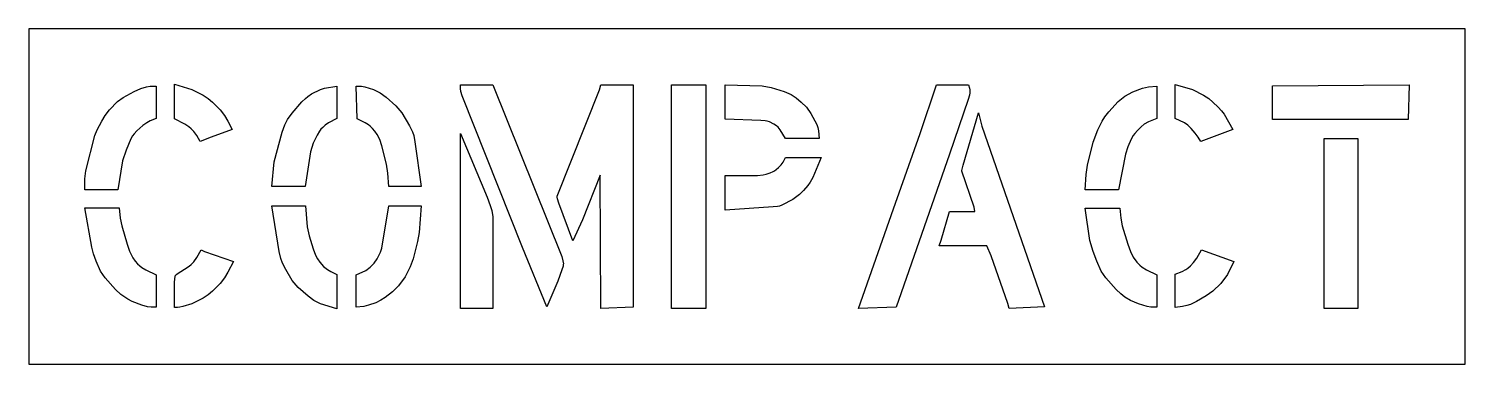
# Model space of a CAD drawing. Header units: inches. Extents: x 0 to 77, y 0 to 18.
import ezdxf

# ---------------------------------------------------------------- set-up
doc = ezdxf.new("R2010")
doc.units = ezdxf.units.IN
doc.header["$MEASUREMENT"] = 0
doc.layers.add('CUT', color=1, linetype='Continuous')

msp = doc.modelspace()

# ---------------------------------------------------------------- linework, layer by layer
at = {"layer": 'CUT'}
for points in [[(0, 0), (77, 0), (77, 18), (0, 18)], [(4.763, 14.088), (5.064, 14.318), (5.65, 14.633), (6.003, 14.785), (6.319, 14.877), (6.505, 14.912), (6.634, 14.923), (6.837, 14.923), (6.837, 13.188), (6.516, 13.053), (6.334, 12.958), (6.111, 12.808), (5.8, 12.528), (5.65, 12.366), (5.566, 12.256), (5.465, 12.088), (5.224, 11.487), (5.034, 10.917), (4.783, 9.357), (2.999, 9.357), (2.999, 9.942), (3.062, 10.378), (3.551, 12.268), (3.671, 12.568), (3.911, 13.048), (4.092, 13.348), (4.322, 13.648)], [(9.613, 14.258), (9.844, 14.061), (10.265, 13.648), (10.495, 13.348), (10.676, 13.048), (10.907, 12.586), (9.784, 12.178), (9.194, 11.952), (9.005, 12.279), (8.847, 12.485), (8.704, 12.631), (8.586, 12.728), (8.374, 12.873), (7.814, 13.158), (7.814, 15.017), (8.741, 14.738), (9.343, 14.438)], [(15.165, 14.498), (15.646, 14.738), (15.856, 14.808), (16.518, 14.924), (16.518, 13.188), (16.067, 12.948), (15.886, 12.82), (15.761, 12.71), (15.664, 12.609), (15.588, 12.504), (15.458, 12.29), (15.243, 11.855), (15.098, 11.391), (14.826, 9.542), (13.036, 9.542), (13.161, 10.857), (13.587, 12.447), (13.727, 12.838), (13.877, 13.138), (14.117, 13.475), (14.64, 14.071), (14.831, 14.256), (14.962, 14.363)], [(18.924, 11.726), (18.818, 12.058), (18.682, 12.328), (18.555, 12.508), (18.429, 12.648), (18.305, 12.768), (18.208, 12.845), (18.039, 12.956), (17.611, 13.162), (17.544, 14.914), (17.716, 14.922), (17.833, 14.914), (18.008, 14.881), (18.482, 14.738), (18.843, 14.558), (19.152, 14.335), (19.686, 13.872), (20, 13.492), (20.411, 12.784), (20.569, 12.47), (20.634, 12.275), (20.701, 11.931), (21.034, 9.542), (19.3, 9.542), (19.25, 10.258), (19.173, 10.739)], [(28.658, 5.423), (28.658, 5.388), (28.654, 5.345), (28.639, 5.268), (28.582, 5.063), (28.353, 4.455), (27.765, 3.08), (26.459, 6.256), (23.234, 14.396), (23.165, 14.638), (23.142, 14.786), (23.142, 14.988), (24.875, 14.988), (28.566, 5.777), (28.635, 5.551), (28.653, 5.468)], [(29.676, 7.756), (29.173, 6.621), (28.406, 8.634), (28.34, 8.872), (28.323, 8.964), (28.318, 9.015), (30.587, 14.718), (30.658, 14.988), (32.391, 14.988), (32.391, 3.057), (30.658, 2.993), (30.637, 10.141)], [(36.299, 14.988), (36.299, 2.995), (34.446, 2.995), (34.446, 14.988)], [(39.246, 13.085), (37.332, 13.144), (37.332, 14.99), (39.306, 14.935), (39.795, 14.853), (40.49, 14.633), (40.864, 14.471), (41.135, 14.296), (41.408, 14.068), (41.683, 13.788), (41.926, 13.453), (42.242, 12.868), (42.295, 12.71), (42.327, 12.523), (42.371, 12.118), (40.568, 12.118), (40.283, 12.568), (40.166, 12.712), (40.082, 12.792), (39.947, 12.888), (39.707, 13.008), (39.588, 13.047), (39.473, 13.067)], [(46.487, 3.067), (44.482, 2.993), (46.351, 8.337), (47.784, 12.378), (48.652, 14.988), (50.369, 14.988), (50.42, 14.811), (50.44, 14.713), (50.445, 14.634), (50.442, 14.556), (50.426, 14.439), (50.358, 14.205), (49.347, 11.267)], [(58.396, 14.088), (58.757, 14.378), (59.178, 14.618), (59.696, 14.806), (60.019, 14.883), (60.47, 14.926), (60.47, 13.188), (60.019, 13.008), (59.794, 12.873), (59.621, 12.733), (59.426, 12.543), (59.285, 12.388), (59.2, 12.268), (59.098, 12.073), (58.917, 11.667), (58.787, 11.277), (58.416, 9.362), (56.63, 9.362), (56.678, 10.188), (56.753, 10.679), (57.063, 11.907), (57.304, 12.568), (57.544, 13.048), (57.68, 13.273), (57.892, 13.533)], [(61.452, 15.016), (62.374, 14.738), (62.976, 14.438), (63.246, 14.258), (63.477, 14.061), (63.757, 13.785), (63.94, 13.588), (64.068, 13.408), (64.547, 12.589), (62.818, 11.95), (62.681, 12.188), (62.525, 12.395), (62.304, 12.65), (62.134, 12.82), (61.954, 12.948), (61.452, 13.186)], [(66.673, 14.928), (74.001, 14.989), (73.937, 13.138), (66.673, 13.138)], [(52.474, 3.265), (51.582, 5.816), (51.361, 6.351), (48.797, 6.351), (48.901, 6.662), (49.347, 8.201), (50.72, 8.201), (50.67, 8.427), (50.018, 10.354), (50.023, 10.39), (50.036, 10.461), (50.089, 10.676), (50.912, 13.483), (51.091, 12.768), (54.448, 3.085), (52.544, 2.995)], [(23.142, 2.995), (23.142, 12.373), (24.565, 8.967), (24.74, 8.511), (24.817, 8.246), (24.875, 7.907), (24.875, 2.995)], [(71.233, 12.108), (71.233, 2.995), (69.439, 2.995), (69.439, 12.108)], [(40.067, 10.445), (40.193, 10.555), (40.323, 10.69), (40.433, 10.84), (40.568, 11.087), (42.471, 11.087), (42.036, 10.028), (41.888, 9.766), (41.762, 9.591), (41.531, 9.327), (41.316, 9.113), (41.172, 8.992), (40.954, 8.842), (40.368, 8.527), (40.25, 8.487), (40.135, 8.466), (39.908, 8.44), (37.337, 8.274), (37.337, 10.122), (39.066, 10.122), (39.36, 10.159), (39.53, 10.195), (39.744, 10.268), (39.896, 10.337), (39.977, 10.381)], [(14.126, 4.49), (13.778, 5.081), (13.604, 5.423), (13.509, 5.678), (13.422, 6.052), (13.033, 8.502), (14.827, 8.502), (14.931, 7.374), (15.027, 6.888), (15.241, 6.188), (15.366, 5.856), (15.472, 5.659), (15.596, 5.483), (15.806, 5.251), (16.019, 5.083), (16.197, 4.976), (16.518, 4.821), (16.518, 2.983), (15.646, 3.245), (15.285, 3.425), (14.976, 3.649), (14.442, 4.112)], [(18.933, 6.226), (19.303, 8.502), (21.031, 8.502), (20.925, 7.075), (20.844, 6.585), (20.6, 5.657), (20.446, 5.236), (20.176, 4.696), (19.825, 4.215), (19.504, 3.895), (19.098, 3.588), (18.873, 3.44), (18.602, 3.305), (18.219, 3.163), (17.956, 3.101), (17.55, 3.057), (17.55, 4.793), (18.061, 5.036), (18.302, 5.206), (18.512, 5.416), (18.682, 5.656), (18.863, 6.016)], [(5.545, 3.365), (5.304, 3.485), (4.943, 3.748), (4.655, 4.02), (4.092, 4.636), (3.851, 4.996), (3.611, 5.536), (3.468, 5.918), (3.376, 6.291), (2.999, 8.387), (4.845, 8.387), (4.896, 7.846), (4.984, 7.427), (5.274, 6.435), (5.404, 6.076), (5.585, 5.716), (5.713, 5.536), (5.838, 5.396), (5.962, 5.276), (6.071, 5.193), (6.274, 5.066), (6.837, 4.796), (6.837, 3.06), (6.567, 3.06), (6.371, 3.089), (6.056, 3.175)], [(59.057, 3.425), (58.757, 3.605), (58.531, 3.778), (58.288, 4.02), (57.725, 4.636), (57.484, 4.996), (57.244, 5.536), (57.053, 6.046), (56.873, 6.646), (56.626, 8.382), (58.479, 8.382), (58.529, 7.845), (58.617, 7.427), (58.907, 6.435), (59.052, 6.046), (59.203, 5.746), (59.388, 5.486), (59.553, 5.321), (59.683, 5.216), (59.907, 5.066), (60.47, 4.796), (60.47, 3.06), (60.267, 3.06), (60.138, 3.072), (59.952, 3.106), (59.478, 3.245)], [(7.868, 4.77), (7.877, 4.788), (7.894, 4.815), (8.592, 5.26), (8.704, 5.352), (8.847, 5.498), (9.018, 5.732), (9.248, 6.141), (9.423, 6.046), (10.967, 5.518), (10.676, 4.936), (10.495, 4.636), (10.265, 4.335), (9.844, 3.923), (9.613, 3.725), (9.343, 3.545), (8.741, 3.245), (8.268, 3.103), (8.093, 3.067), (7.979, 3.055), (7.809, 3.055), (7.809, 4.366), (7.83, 4.608), (7.846, 4.695), (7.858, 4.742)], [(62.603, 5.685), (62.868, 6.134), (64.6, 5.518), (64.248, 4.816), (63.898, 4.335), (63.477, 3.923), (63.119, 3.663), (62.592, 3.367), (62.277, 3.213), (62.081, 3.148), (61.851, 3.099), (61.452, 3.05), (61.452, 4.826), (61.828, 4.983), (62.014, 5.078), (62.134, 5.163), (62.274, 5.288), (62.435, 5.453)]]:
    msp.add_lwpolyline(points, close=True, dxfattribs=at)

doc.saveas('drawing.dxf')
